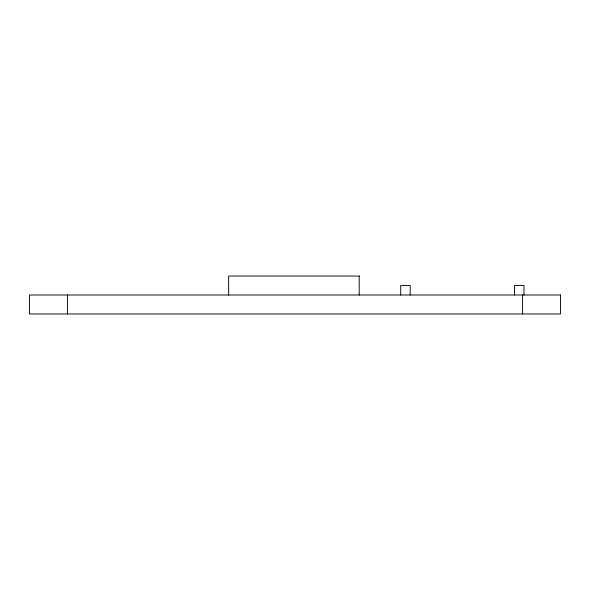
<?xml version="1.0" encoding="UTF-8"?>
<svg xmlns="http://www.w3.org/2000/svg" width="590" height="590" viewBox="0 0 590 590"><rect width="100%" height="100%" fill="white"/><g stroke="black" fill="none" stroke-linecap="round" stroke-linejoin="round"><path stroke-width="0.89" d="M359.221 276.039L228.647 276.039L228.647 295M523.979 295L523.979 285.516L514.495 285.516L514.495 295M522.57 295L522.57 313.961M410.19 295L410.19 285.516L400.713 285.516L400.713 295M359.192 276.039L359.221 295M67.43 295L67.43 313.961M560.5 295L29.5 295L29.5 313.961L560.5 313.961L560.5 295"/></g></svg>
